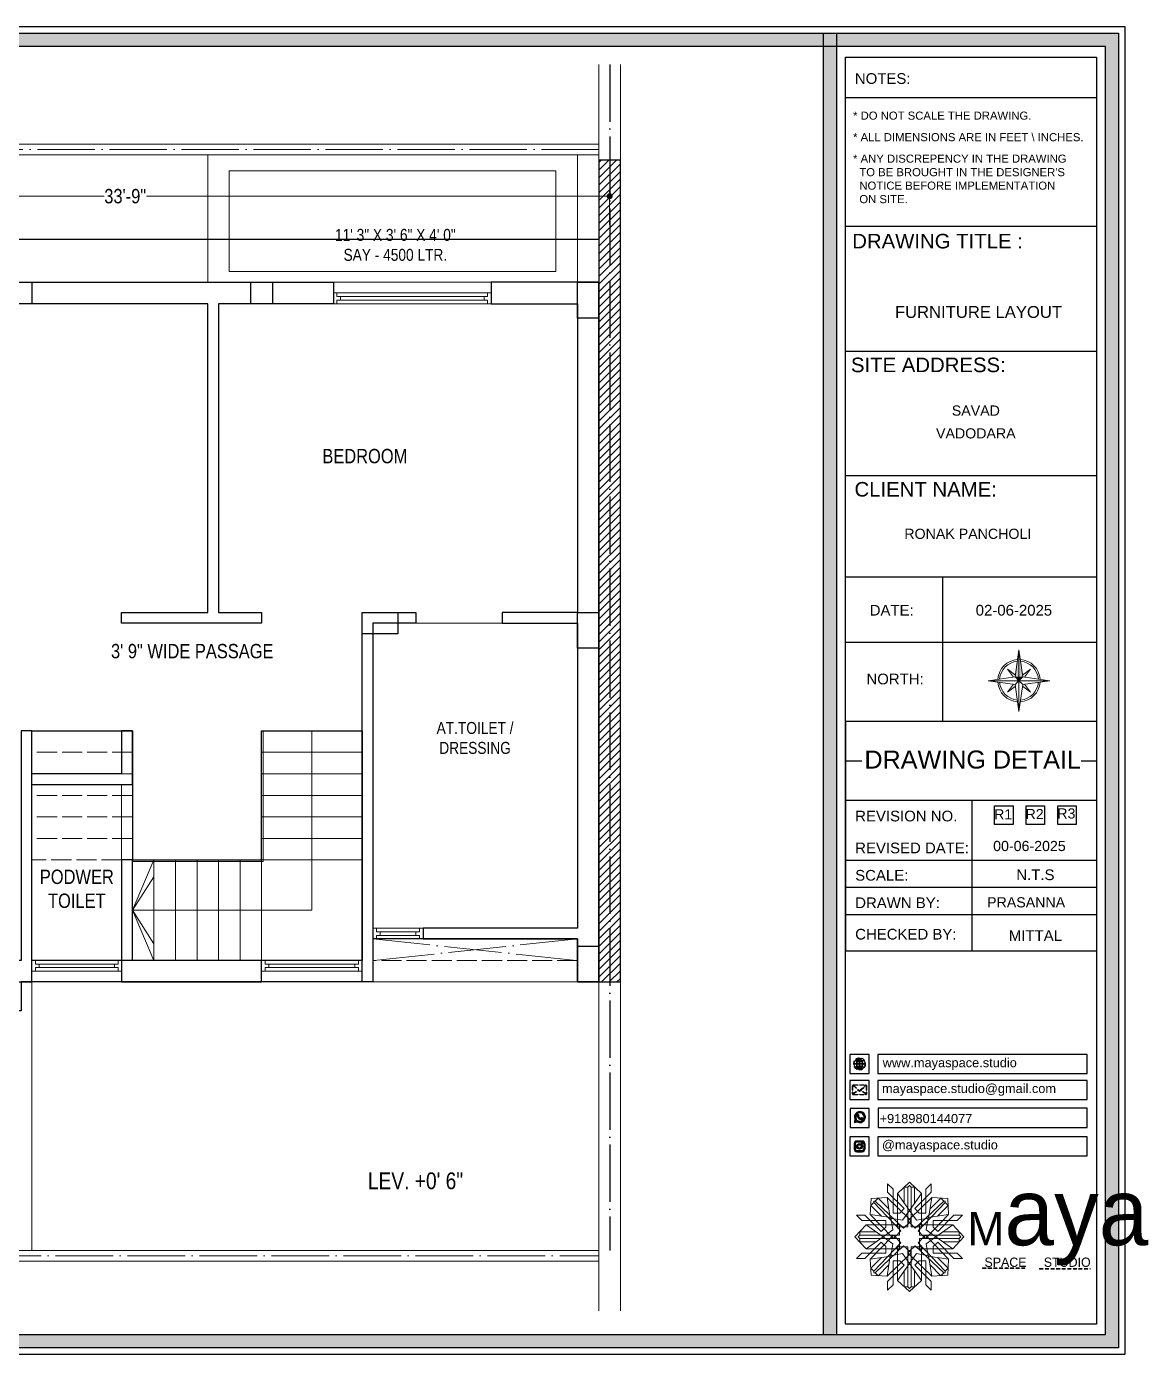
# Model space of a CAD drawing. Header units: millimetres. Extents: x 56222 to 152663, y -171621 to -121287.
# Drawn here: x 152194 to 152663, y -170544 to -169989 of the extents above; entities that cross this region are included whole.
import ezdxf
from ezdxf.enums import TextEntityAlignment as Align

# ---------------------------------------------------------------- set-up
doc = ezdxf.new("R2010")
doc.units = ezdxf.units.MM
doc.header["$MEASUREMENT"] = 0
doc.header["$PDMODE"] = 35
for name, pattern in [('ACAD_ISO02W100', [15, 12, -3]), ('ACAD_ISO04W100', [30, 24, -3, 0, -3]), ('DASHEDX2', [1.5, 1, -0.5])]:
    doc.linetypes.add(name, pattern=pattern)
doc.layers.get('Defpoints').update_dxf_attribs({"color": 220})
for name, color, linetype, lineweight in [('CENTERLINE ( COLUMN ) ~ DIM', 7, 'Continuous', 9), ('COLUMN', 1, 'Continuous', 30), ('Dimension', 10, 'DASHEDX2', 20), ('FIRST FLOOR', 7, 'Continuous', 9), ('GROUND FLOOR', 7, 'Continuous', 9), ('GROUND FLOOR  ( HATCH )', 251, 'Continuous', 9), ('GROUND FLOOR  ( PLINE )', 251, 'Continuous', 30), ('GROUND FLOOR ( DW_RAIL )', 7, 'Continuous', 9), ('GROUND FLOOR ( STAIR )', 251, 'Continuous', 9), ('NAME PLATE', 7, 'Continuous', 25), ('title block', 7, 'Continuous', 9), ('X_PLOT', 1, 'Continuous', 9)]:
    doc.layers.add(name, color=color, linetype=linetype, lineweight=lineweight)
doc.layers.add('GROUND FLOOR  ( Text )', color=251, linetype='Continuous')
doc.layers.add('XX~SLAB ( PLINE )', color=251, linetype='Continuous', plot=False)
doc.styles.add('Arial', font='arial.ttf')
doc.styles.add('Cn BT~6', font='swissc.ttf', dxfattribs={"height": 6})
doc.styles.add("Cn_BT_0'-0", font='swissc.ttf')
doc.styles.get("Standard").update_dxf_attribs({"font": 'arial.ttf', "height": 6})
doc.dimstyles.new('Cn BT~6', dxfattribs={"dimtxt": 0.18, "dimasz": 2.5, "dimexe": 2.5, "dimexo": 0, "dimgap": 0.09, "dimtad": 0, "dimdec": 3, "dimzin": 3, "dimdsep": 46, "dimlunit": 4, "dimtxsty": 'Cn BT~6', "dimblk": 'DOT', "dimcen": 0.09, "dimdle": 2, "dimclrd": 250, "dimclre": 250, "dimclrt": 5, "dimadec": 0, "dimazin": 0, "dimtfac": 0.75, "dimtdec": 3, "dimtofl": 0, "dimtmove": 0, "dimatfit": 3, "dimfxl": 1, "dimtolj": 1, "dimtzin": 0, "dimlwd": 15, "dimlwe": 15, "dimarcsym": 0})

# ---------------------------------------------------------------- blocks, each defined once
blk = doc.blocks.new('_Dot')
at = {"color": 0, "linetype": 'ByBlock', "lineweight": -2}
blk.add_line((-0.5, 0), (-1, 0), dxfattribs=at)
at = {"color": 0, "linetype": 'ByBlock', "const_width": 0.5}
blk.add_lwpolyline([(-0.25, 0, 1), (0.25, 0, 1)], format="xyb", close=True, dxfattribs=at)
blk = doc.blocks.new('*D158')
at = {"layer": 'CENTERLINE ( COLUMN ) ~ DIM', "color": 250, "lineweight": 15, "transparency": 16777216}
for p, q in [((152033.19, -170071.58), (152033.19, -170057.16)), ((152035.69, -170059.66), (152226.85, -170059.66)), ((152435.69, -170059.66), (152244.54, -170059.66)), ((152438.19, -170071.58), (152438.19, -170057.16))]:
    blk.add_line(p, q, dxfattribs=at)
at = {"layer": 'Defpoints', "color": 0, "transparency": 16777216}
for p in [(152438.19, -170059.66), (152033.19, -170071.58), (152438.19, -170071.58)]:
    blk.add_point(p, dxfattribs=at)
at = {"layer": 'CENTERLINE ( COLUMN ) ~ DIM', "color": 250, "lineweight": 15, "transparency": 16777216, "xscale": 2.5, "yscale": 2.5, "zscale": 2.5, "rotation": 180}
blk.add_blockref('_Dot', (152033.19, -170059.66), dxfattribs=at)
at = {"layer": 'CENTERLINE ( COLUMN ) ~ DIM', "color": 250, "lineweight": 15, "transparency": 16777216, "xscale": 2.5, "yscale": 2.5, "zscale": 2.5}
blk.add_blockref('_Dot', (152438.19, -170059.66), dxfattribs=at)
at = {"layer": 'CENTERLINE ( COLUMN ) ~ DIM', "color": 5, "transparency": 16777216, "insert": (152235.69, -170059.66), "char_height": 6, "attachment_point": 5, "style": 'Cn BT~6'}
blk.add_mtext('\\A1;33\'-9"', dxfattribs=at)
blk = doc.blocks.new('FSFSF')
at = {"color": 42, "lineweight": 5, "true_color": 0xe0ac11}
for p, q in [((28600.03, 143.51), (28600.03, 140.16)), ((28602.15, 141.41), (28600.03, 143.51)), ((28602.15, 141.41), (28602.15, 131.95)), ((28603.86, 139.69), (28608.58, 144.08)), ((28607.9, 142.22), (28606.58, 142.22)), ((28606.58, 142.22), (28606.58, 135.84)), ((28607.9, 142.22), (28608.58, 142.85)), ((28607.9, 142.22), (28607.9, 126.58)), ((28613.31, 139.69), (28608.58, 144.08)), ((28609.27, 142.22), (28608.59, 142.85)), ((28609.27, 142.22), (28609.27, 126.58)), ((28609.27, 142.22), (28610.59, 142.22)), ((28610.59, 142.22), (28610.59, 135.84)), ((28615.02, 141.41), (28617.14, 143.51)), ((28615.02, 141.41), (28615.02, 131.95)), ((28617.14, 143.51), (28617.14, 140.16)), ((28593.19, 131.45), (28593.54, 137.71)), ((28593.39, 135), (28594.56, 136.12)), ((28599.8, 138.06), (28593.54, 137.71)), ((28595.12, 136.69), (28594.53, 136.69)), ((28594.56, 136.12), (28594.56, 136.71)), ((28605.17, 124.98), (28594.56, 136.12)), ((28596.24, 137.86), (28595.12, 136.69)), ((28606.27, 126.08), (28595.12, 136.69)), ((28596.24, 137.86), (28600.47, 133.65)), ((28601.03, 130), (28599.8, 138.06)), ((28599.8, 138.05), (28608.58, 129.56)), ((28606.47, 133.76), (28600.03, 140.16)), ((28603.86, 126.58), (28603.86, 139.69)), ((28603.86, 139.69), (28608.58, 133.02)), ((28613.31, 139.69), (28608.59, 133.02)), ((28617.37, 138.05), (28608.59, 129.56)), ((28610.7, 133.76), (28617.14, 140.16)), ((28610.9, 126.08), (28622.05, 136.69)), ((28612.02, 124.98), (28622.62, 136.12)), ((28613.31, 126.58), (28613.31, 139.69)), ((28616.14, 130), (28617.37, 138.06)), ((28620.93, 137.86), (28616.7, 133.65)), ((28617.37, 138.06), (28623.63, 137.71)), ((28620.93, 137.86), (28622.05, 136.69)), ((28622.05, 136.69), (28622.64, 136.69)), ((28622.62, 136.12), (28622.62, 136.71)), ((28623.8, 135), (28622.62, 136.12)), ((28624, 131.45), (28623.65, 137.71)), ((28587.73, 131.22), (28591.08, 131.22)), ((28589.84, 129.1), (28587.73, 131.22)), ((28597.49, 124.78), (28591.08, 131.22)), ((28593.19, 131.45), (28601.69, 122.67)), ((28601.25, 130.22), (28593.19, 131.45)), ((28593.39, 135), (28597.6, 130.78)), ((28604.75, 131.95), (28602.15, 131.95)), ((28606.47, 133.76), (28604.75, 131.95)), ((28605.86, 129.18), (28608.58, 133.02)), ((28611.31, 129.18), (28608.59, 133.02)), ((28610.7, 133.76), (28612.42, 131.95)), ((28612.42, 131.95), (28615.02, 131.95)), ((28623.99, 131.45), (28615.5, 122.67)), ((28615.94, 130.22), (28624, 131.45)), ((28623.8, 135), (28619.59, 130.78)), ((28619.7, 124.78), (28626.1, 131.22)), ((28629.45, 131.22), (28626.1, 131.22)), ((28627.34, 129.1), (28629.45, 131.22)), ((28591.56, 127.39), (28587.17, 122.66)), ((28589.84, 129.1), (28599.29, 129.1)), ((28604.66, 127.39), (28591.56, 127.39)), ((28591.56, 127.39), (28598.23, 122.67)), ((28597.49, 124.78), (28599.29, 126.5)), ((28602.07, 125.39), (28598.23, 122.67)), ((28599.29, 126.5), (28599.29, 129.1)), ((28605.86, 129.18), (28601.03, 130)), ((28602.07, 125.39), (28601.25, 130.22)), ((28603.68, 126.54), (28603.68, 127.39)), ((28604.66, 126.54), (28603.68, 126.54)), ((28604.71, 127.57), (28603.86, 127.57)), ((28607.9, 126.58), (28603.86, 126.58)), ((28604.66, 123.35), (28604.66, 127.39)), ((28604.7, 126.58), (28604.71, 127.57)), ((28606.27, 126.08), (28608.58, 128.27)), ((28607.9, 128.92), (28608.58, 129.56)), ((28607.9, 128.92), (28608.58, 128.27)), ((28609.27, 128.92), (28608.59, 129.56)), ((28609.27, 128.92), (28608.59, 128.27)), ((28610.9, 126.08), (28608.59, 128.27)), ((28609.27, 126.58), (28613.31, 126.58)), ((28611.31, 129.18), (28616.14, 130)), ((28612.46, 126.58), (28612.46, 127.57)), ((28612.46, 127.57), (28613.31, 127.57)), ((28612.52, 123.35), (28612.52, 127.39)), ((28612.52, 127.39), (28625.63, 127.39)), ((28612.52, 126.54), (28613.51, 126.54)), ((28613.51, 126.54), (28613.51, 127.39)), ((28615.12, 125.39), (28615.94, 130.22)), ((28615.12, 125.39), (28618.96, 122.67)), ((28627.34, 129.1), (28617.89, 129.1)), ((28617.89, 126.5), (28617.89, 129.1)), ((28619.7, 124.78), (28617.89, 126.5)), ((28625.63, 127.39), (28618.96, 122.67)), ((28625.63, 127.39), (28630.02, 122.66)), ((28591.56, 117.94), (28587.17, 122.66)), ((28589.03, 123.35), (28588.4, 122.67)), ((28589.03, 121.98), (28588.4, 122.65)), ((28589.03, 123.35), (28589.03, 124.67)), ((28589.03, 124.67), (28595.4, 124.67)), ((28589.03, 123.35), (28604.66, 123.35)), ((28589.03, 121.98), (28604.66, 121.98)), ((28589.03, 121.98), (28589.03, 120.66)), ((28589.03, 120.66), (28595.4, 120.66)), ((28597.49, 120.54), (28591.08, 114.11)), ((28591.56, 117.94), (28598.23, 122.65)), ((28593.19, 113.88), (28601.69, 122.65)), ((28605.17, 120.35), (28594.56, 109.2)), ((28597.49, 120.54), (28599.29, 118.83)), ((28602.07, 119.94), (28598.23, 122.65)), ((28602.33, 123.35), (28601.69, 122.67)), ((28602.33, 121.98), (28601.69, 122.65)), ((28602.33, 123.35), (28602.97, 122.67)), ((28602.33, 121.98), (28602.97, 122.65)), ((28605.17, 124.98), (28602.97, 122.67)), ((28605.17, 120.35), (28602.97, 122.65)), ((28604.66, 121.98), (28604.66, 117.94)), ((28612.02, 124.98), (28614.21, 122.67)), ((28612.02, 120.35), (28614.21, 122.65)), ((28612.02, 120.35), (28622.62, 109.2)), ((28628.16, 123.35), (28612.52, 123.35)), ((28612.52, 121.98), (28612.52, 117.94)), ((28628.16, 121.98), (28612.52, 121.98)), ((28614.85, 123.35), (28614.21, 122.67)), ((28614.85, 121.98), (28614.21, 122.65)), ((28614.85, 123.35), (28615.5, 122.67)), ((28614.85, 121.98), (28615.5, 122.65)), ((28615.12, 119.94), (28618.96, 122.65)), ((28623.99, 113.88), (28615.5, 122.65)), ((28619.7, 120.54), (28617.89, 118.83)), ((28625.63, 117.94), (28618.96, 122.65)), ((28619.7, 120.54), (28626.1, 114.11)), ((28628.16, 124.67), (28621.78, 124.67)), ((28628.16, 120.66), (28621.78, 120.66)), ((28625.63, 117.94), (28630.02, 122.66)), ((28628.16, 123.35), (28628.16, 124.67)), ((28628.16, 123.35), (28628.78, 122.67)), ((28628.16, 121.98), (28628.78, 122.65)), ((28628.16, 121.98), (28628.16, 120.66)), ((28589.84, 116.23), (28587.73, 114.11)), ((28589.84, 116.23), (28599.29, 116.23)), ((28604.66, 117.94), (28591.56, 117.94)), ((28601.25, 115.1), (28593.19, 113.87)), ((28606.27, 119.15), (28595.12, 108.54)), ((28599.29, 118.83), (28599.29, 116.23)), ((28599.8, 107.17), (28608.58, 115.67)), ((28601.03, 115.23), (28599.8, 107.17)), ((28605.86, 116.05), (28601.03, 115.23)), ((28602.07, 119.94), (28601.25, 115.1)), ((28604.66, 118.78), (28603.68, 118.78)), ((28603.68, 118.78), (28603.68, 117.94)), ((28607.9, 118.65), (28603.86, 118.65)), ((28603.86, 118.65), (28603.86, 105.54)), ((28604.71, 117.66), (28603.86, 117.66)), ((28604.7, 118.65), (28604.71, 117.66)), ((28605.86, 116.05), (28608.58, 112.21)), ((28606.27, 119.15), (28608.58, 116.96)), ((28607.9, 103.01), (28607.9, 118.65)), ((28607.9, 116.31), (28608.58, 116.96)), ((28607.9, 116.31), (28608.58, 115.67)), ((28610.9, 119.15), (28608.59, 116.96)), ((28609.27, 116.31), (28608.59, 116.96)), ((28609.27, 116.31), (28608.59, 115.67)), ((28611.31, 116.05), (28608.59, 112.21)), ((28617.37, 107.17), (28608.59, 115.67)), ((28609.27, 118.65), (28613.31, 118.65)), ((28609.27, 103.01), (28609.27, 118.65)), ((28610.9, 119.15), (28622.05, 108.54)), ((28611.31, 116.05), (28616.14, 115.23)), ((28612.46, 118.65), (28612.46, 117.66)), ((28612.46, 117.66), (28613.31, 117.66)), ((28612.52, 118.78), (28613.51, 118.78)), ((28612.52, 117.94), (28625.63, 117.94)), ((28613.31, 118.65), (28613.31, 105.54)), ((28613.51, 118.78), (28613.51, 117.94)), ((28615.12, 119.94), (28615.94, 115.1)), ((28615.94, 115.1), (28624, 113.87)), ((28616.14, 115.23), (28617.37, 107.17)), ((28617.89, 118.83), (28617.89, 116.23)), ((28627.34, 116.23), (28617.89, 116.23)), ((28627.34, 116.23), (28629.45, 114.11)), ((28587.73, 114.11), (28591.08, 114.11)), ((28593.19, 113.87), (28593.54, 107.62)), ((28593.39, 110.32), (28597.6, 114.55)), ((28593.39, 110.32), (28594.56, 109.2)), ((28596.24, 107.37), (28600.47, 111.58)), ((28606.47, 111.47), (28600.03, 105.07)), ((28602.15, 103.82), (28602.15, 113.27)), ((28604.75, 113.27), (28602.15, 113.27)), ((28603.86, 105.54), (28608.58, 112.21)), ((28606.47, 111.47), (28604.75, 113.27)), ((28613.31, 105.54), (28608.59, 112.21)), ((28610.7, 111.47), (28612.42, 113.27)), ((28610.7, 111.47), (28617.14, 105.07)), ((28612.42, 113.27), (28615.02, 113.27)), ((28615.02, 103.82), (28615.02, 113.27)), ((28620.93, 107.37), (28616.7, 111.58)), ((28623.8, 110.32), (28619.59, 114.55)), ((28623.8, 110.32), (28622.62, 109.2)), ((28624, 113.87), (28623.65, 107.62)), ((28629.45, 114.11), (28626.1, 114.11)), ((28599.8, 107.17), (28593.54, 107.52)), ((28595.12, 108.54), (28594.53, 108.54)), ((28594.56, 109.2), (28594.56, 108.61)), ((28596.24, 107.37), (28595.12, 108.54)), ((28600.03, 101.71), (28600.03, 105.07)), ((28603.86, 105.54), (28608.58, 101.15)), ((28606.58, 103.01), (28606.58, 109.38)), ((28613.31, 105.54), (28608.58, 101.15)), ((28610.59, 103.01), (28610.59, 109.38)), ((28617.14, 101.71), (28617.14, 105.07)), ((28617.37, 107.17), (28623.63, 107.52)), ((28620.93, 107.37), (28622.05, 108.54)), ((28622.05, 108.54), (28622.64, 108.54)), ((28622.62, 109.2), (28622.62, 108.61)), ((28602.15, 103.82), (28600.03, 101.71)), ((28607.9, 103.01), (28606.58, 103.01)), ((28607.9, 103.01), (28608.58, 102.38)), ((28609.27, 103.01), (28608.59, 102.38)), ((28609.27, 103.01), (28610.59, 103.01)), ((28615.02, 103.82), (28617.14, 101.71))]:
    blk.add_line(p, q, dxfattribs=at)
blk = doc.blocks.new('hgwg')
at = {"layer": 'Dimension', "true_color": 0xd39e00}
h = blk.add_hatch(color=42, dxfattribs=at)
h.dxf.hatch_style = 1
h.paths.add_polyline_path([(27505.71, 45.05), (27494.27, 45.05), (27494.27, 44.9), (27505.71, 44.9)])
h = blk.add_hatch(color=42, dxfattribs=at)
h.dxf.hatch_style = 1
h.paths.add_polyline_path([(27523.3, 44.9), (27509.68, 44.9), (27509.68, 44.75), (27523.3, 44.75)])
at = {"layer": 'Dimension', "color": 42, "true_color": 0xd39e00}
for p, q in [((27494.27, 45.05), (27505.71, 45.05)), ((27494.27, 44.9), (27494.27, 45.05)), ((27494.27, 44.9), (27505.71, 44.9)), ((27505.71, 45.05), (27505.71, 44.9)), ((27509.68, 44.9), (27523.3, 44.9)), ((27509.68, 44.9), (27509.68, 44.75)), ((27509.68, 44.75), (27523.3, 44.75)), ((27523.3, 44.75), (27523.3, 44.9))]:
    blk.add_line(p, q, dxfattribs=at)
at = {"layer": 'Dimension', "color": 42, "true_color": 0xd39e00, "attachment_point": 1}
for s, width, insert, char_height in [('{\\fCinzel|b0|i0|c0|p2;\\H1.5x;M\\fAmsterdam One|b0|i0|c0|p2;\\H2x;aya}', 85.3277, (27490.17, 69.17), 6), ('{\\fCinzel|b0|i0|c0|p0;SPACE     STUDIO}', 66.129, (27494.83, 47.86), 2.5)]:
    blk.add_mtext_dynamic_manual_height_columns(s, width=width, gutter_width=30, heights=[0], dxfattribs=dict(at, insert=insert, char_height=char_height))
blk = doc.blocks.new('QEGW4TG')
at = {"layer": 'Dimension', "true_color": 0x000000}
h = blk.add_hatch(color=18, dxfattribs=at)
h.dxf.hatch_style = 1
h.paths.add_polyline_path([(2.69, 1.93, 0.170513), (2.95, 1.97, 0.190337), (3.11, 2.18, 0.316231), (3.07, 2.28), (2.79, 2.37, 0.273721), (2.69, 2.34, 0.040749), (2.63, 2.27, -0.441282), (2.53, 2.25, -0.11828), (2.06, 2.64, -0.441282), (2.07, 2.74, 0.040749), (2.13, 2.81, 0.290083), (2.14, 2.92), (2.01, 3.18, 0.316231), (1.91, 3.2, 0.190337), (1.73, 3, 0.170513), (1.72, 2.74, 0.252784)], flags=0)
h.paths.add_polyline_path([(1.19, 1.98), (1.03, 1.3, 0.550912), (1.11, 1.23), (1.75, 1.39, 6.344125)])
h.paths.add_polyline_path([(1.81, 1.7), (1.4, 1.6), (1.5, 2.03, -9.071339)], flags=16)
h.paths.add_polyline_path([(3.11, 2.16, -0.17811), (2.95, 1.97, -0.170513), (2.69, 1.93, -0.252784), (1.72, 2.74, -0.170513), (1.73, 3, -0.17811), (1.89, 3.19, -0.370089), (2.01, 3.18), (2.14, 2.92, -0.307185), (2.13, 2.8, -0.041087), (2.06, 2.73, 0.321676), (2.05, 2.65, 0.126524), (2.55, 2.24, 0.312216), (2.62, 2.26, -0.041087), (2.68, 2.34, -0.290673), (2.79, 2.37), (3.07, 2.28, -0.370089)], flags=0)
h = blk.add_hatch(color=18, dxfattribs=at)
h.dxf.hatch_style = 1
h.paths.add_polyline_path([(2.79, 2.37, 0.273721), (2.69, 2.34, 0.040749), (2.63, 2.27, -0.441282), (2.53, 2.25, -0.11828), (2.06, 2.64, -0.441282), (2.07, 2.74, 0.040749), (2.13, 2.81, 0.290083), (2.14, 2.92), (2.01, 3.18, 0.316231), (1.91, 3.2, 0.190337), (1.73, 3, 0.170513), (1.72, 2.74, 0.252784), (2.69, 1.93, 0.170513), (2.95, 1.97, 0.190337), (3.11, 2.18, 0.316231), (3.07, 2.28)])
for p, q in [((1.19, 1.98), (1.03, 1.3)), ((1.1, 1.23), (1.75, 1.39)), ((1.5, 2.03), (1.4, 1.6)), ((1.4, 1.6), (1.81, 1.7)), ((2.01, 3.18), (2.14, 2.92)), ((3.07, 2.28), (2.8, 2.36))]:
    blk.add_line(p, q)
blk.add_lwpolyline([(0, 0), (4.68, 0), (4.68, 4.68), (0, 4.68)], close=True)
for centre, radius, start, end in [((2.39, 2.56), 1.34, 241.4727, 205.6422), ((2.39, 2.56), 1.04, 235.9962, 210.8333), ((1.09, 1.29), 0.0598, 164.8483, 282.1458), ((2.09, 2.87), 0.39, 159.7007, 198.4072), ((2.96, 3.23), 1.33, 201.4218, 258.1669), ((2.07, 2.87), 0.364, 118.9685, 159.3648), ((1.94, 3.12), 0.0896, 41.8985, 123.1344), ((2.11, 2.68), 0.066, 135.9932, 224.8892), ((1.67, 3.16), 0.586, 312.4617, 321.8728), ((3.12, 3.42), 1.31, 216.5455, 243.5279), ((2.05, 2.87), 0.104, 320.3924, 28.6971), ((2.57, 2.3), 0.066, 234.2482, 323.1441), ((3.11, 1.94), 0.586, 137.2645, 146.6756), ((2.76, 2.27), 0.104, 70.4402, 138.745), ((2.75, 2.31), 0.39, 260.7301, 299.4366), ((2.76, 2.29), 0.364, 299.7725, 340.1688), ((3.03, 2.2), 0.0896, 336.0029, 57.2388)]:
    blk.add_arc(centre, radius, start, end)
blk = doc.blocks.new('ASGERG')
at = {"layer": 'Dimension', "true_color": 0x000000}
h = blk.add_hatch(color=18, dxfattribs=at)
h.dxf.hatch_style = 1
h.paths.add_polyline_path([(0.99, 1.7, 0.353872), (1.69, 1.03), (2.96, 1.03, 0.353872), (3.66, 1.7), (3.66, 2.99, 0.353872), (2.96, 3.67), (1.69, 3.67, 0.353872), (0.99, 2.99)])
h.paths.add_polyline_path([(1.27, 2.97, -0.353872), (1.72, 3.4), (2.94, 3.4, -0.353872), (3.38, 2.97), (3.38, 1.72, -0.353872), (2.94, 1.3), (1.72, 1.3, -0.353872), (1.27, 1.72)], flags=16)
h.paths.add_polyline_path([(3.02, 2.35, -1), (1.64, 2.35, -1)], flags=0)
h.paths.add_polyline_path([(2.74, 2.35, -1), (1.92, 2.35, -1)], flags=0)
h.paths.add_polyline_path([(2.86, 3.02, -1), (3.19, 3.02, -1)], flags=0)
h.paths.add_polyline_path([(1.64, 2.35, 1), (3.02, 2.35, 1)], flags=0)
h = blk.add_hatch(color=18, dxfattribs=at)
h.dxf.hatch_style = 1
h.paths.add_polyline_path([(1.64, 2.35, 1), (3.02, 2.35, 1)])
h.paths.add_polyline_path([(2.74, 2.35, -1), (1.92, 2.35, -1)], flags=16)
h = blk.add_hatch(color=18, dxfattribs=at)
h.dxf.hatch_style = 1
h.paths.add_polyline_path([(3.19, 3.02, 1), (2.86, 3.02, 1)])
for p, q in [((1.69, 3.67), (2.96, 3.67)), ((2.94, 3.4), (1.72, 3.4)), ((0.99, 2.99), (0.99, 1.7)), ((1.27, 2.97), (1.27, 1.72)), ((1.69, 1.03), (2.96, 1.03)), ((2.94, 1.3), (1.72, 1.3)), ((3.38, 2.97), (3.38, 1.72)), ((3.66, 2.99), (3.66, 1.7))]:
    blk.add_line(p, q)
blk.add_lwpolyline([(0, 0), (4.68, 0), (4.68, 4.68), (0, 4.68)], close=True)
for centre, radius in [((2.33, 2.35), 0.694), ((2.33, 2.35), 0.414), ((3.02, 3.02), 0.168)]:
    blk.add_circle(centre, radius)
for centre, radius, start, end in [((1.76, 2.89), 0.778, 94.8631, 172.8127), ((1.76, 2.91), 0.491, 94.8631, 172.8127), ((2.9, 2.91), 0.491, 7.1873, 85.1369), ((2.89, 2.89), 0.778, 7.1873, 85.1369), ((1.76, 1.8), 0.778, 187.1873, 265.1369), ((1.76, 1.78), 0.491, 187.1873, 265.1369), ((2.9, 1.78), 0.491, 274.8631, 352.8127), ((2.89, 1.8), 0.778, 274.8631, 352.8127)]:
    blk.add_arc(centre, radius, start, end)
blk = doc.blocks.new('ETYETE')
at = {"layer": 'Dimension', "true_color": 0x000000}
h = blk.add_hatch(color=18, dxfattribs=at)
h.dxf.hatch_style = 1
h.paths.add_polyline_path([(3.76, 1.14, 0.414214), (4.12, 1.5), (4.12, 3.29, 0.414214), (3.76, 3.65), (0.92, 3.65, 0.414214), (0.56, 3.29), (0.56, 1.5, 0.414214), (0.92, 1.14)])
h.paths.add_polyline_path([(2.61, 2.22), (3.92, 1.34, -0.198912), (3.76, 1.28), (0.92, 1.28, -0.198912), (0.76, 1.34), (2.08, 2.22), (2.34, 1.98)], flags=16)
h.paths.add_polyline_path([(2.34, 2.16), (0.89, 3.51, -0.028783), (0.92, 3.52), (3.76, 3.52, -0.028783), (3.79, 3.51)], flags=16)
h.paths.add_polyline_path([(2.71, 2.32), (3.92, 3.45, -0.202482), (3.99, 3.29), (3.99, 1.5, -0.043076), (3.98, 1.46)], flags=16)
h.paths.add_polyline_path([(1.98, 2.32), (0.7, 1.46, -0.043076), (0.7, 1.5), (0.7, 3.29, -0.202482), (0.76, 3.45)], flags=16)
blk.add_lwpolyline([(0, 0), (4.68, 0), (4.68, 4.68), (0, 4.68)], close=True)
at = {"layer": 'Dimension', "color": 18, "true_color": 0x000000}
for p, q in [((0.56, 3.29), (0.56, 1.5)), ((0.7, 3.29), (0.7, 1.5)), ((0.76, 3.45), (1.98, 2.32)), ((0.89, 3.51), (2.34, 2.16)), ((0.92, 3.65), (3.76, 3.65)), ((0.92, 3.52), (3.76, 3.52)), ((2.34, 2.16), (3.79, 3.51)), ((2.71, 2.32), (3.92, 3.45)), ((3.99, 3.29), (3.99, 1.5)), ((4.12, 3.29), (4.12, 1.5)), ((0.7, 1.46), (1.98, 2.32)), ((0.76, 1.34), (2.08, 2.22)), ((0.92, 1.28), (3.76, 1.28)), ((0.92, 1.14), (3.76, 1.14)), ((2.08, 2.22), (2.34, 1.98)), ((2.34, 1.98), (2.61, 2.22)), ((3.92, 1.34), (2.61, 2.22)), ((3.98, 1.46), (2.71, 2.32))]:
    blk.add_line(p, q, dxfattribs=at)
for centre, radius, start, end in [((0.92, 3.29), 0.358, 90, 180), ((0.92, 3.29), 0.224, 134.2136, 180), ((0.92, 3.29), 0.224, 90, 96.5948), ((3.76, 3.29), 0.358, 0, 90), ((3.76, 3.29), 0.224, 83.4052, 90), ((3.76, 3.29), 0.224, 0, 45.7864), ((0.92, 1.5), 0.358, 180, 270), ((0.92, 1.5), 0.224, 180, 189.8662), ((0.92, 1.5), 0.224, 225, 270), ((3.76, 1.5), 0.358, 270, 0), ((3.76, 1.5), 0.224, 270, 315), ((3.76, 1.5), 0.224, 350.1338, 0)]:
    blk.add_arc(centre, radius, start, end, dxfattribs=at)
blk = doc.blocks.new('DTGWEGEARG')
at = {"layer": 'Dimension', "true_color": 0x000000}
h = blk.add_hatch(color=18, dxfattribs=at)
h.dxf.hatch_style = 1
h.paths.add_polyline_path([(3.83, 2.34, 1), (0.85, 2.34, 1)])
h.paths.add_polyline_path([(2.51, 1.01, 0.105795), (2.96, 1.58, -0.055205), (3.3, 1.41, -0.169822)], flags=16)
h.paths.add_polyline_path([(2.41, 1.12), (2.41, 1.69, -0.058279), (2.81, 1.63, -0.103353)], flags=16)
h.paths.add_polyline_path([(2.26, 1.13, -0.101741), (1.87, 1.63, -0.057171), (2.26, 1.69)], flags=16)
h.paths.add_polyline_path([(2.17, 1.01, -0.169822), (1.38, 1.41, -0.055205), (1.72, 1.58, 0.105795)], flags=16)
h.paths.add_polyline_path([(3.02, 1.72, 0.081336), (3.13, 2.27), (3.68, 2.27, -0.152069), (3.4, 1.52, 0.05687)], flags=16)
h.paths.add_polyline_path([(2.87, 1.77, 0.061945), (2.41, 1.84), (2.41, 2.27), (2.98, 2.27, -0.081344)], flags=16)
h.paths.add_polyline_path([(2.26, 1.84, 0.060923), (1.8, 1.77, -0.081344), (1.7, 2.27), (2.26, 2.27)], flags=16)
h.paths.add_polyline_path([(1.66, 1.72, 0.05687), (1.28, 1.52, -0.152069), (1, 2.27), (1.55, 2.27, 0.081336)], flags=16)
h.paths.add_polyline_path([(2.41, 2.42), (2.41, 2.83, 0.061945), (2.87, 2.91, -0.080009), (2.98, 2.42)], flags=16)
h.paths.add_polyline_path([(3.13, 2.42, 0.080116), (3.02, 2.96, 0.05687), (3.4, 3.16, 0.028258), (3.3, 3.27, -0.055205), (2.96, 3.1, 0.105795), (2.51, 3.67, -0.36029), (3.68, 2.42)], flags=16)
h.paths.add_polyline_path([(2.26, 2.42), (1.7, 2.42, -0.080009), (1.8, 2.91, 0.060923), (2.26, 2.84)], flags=16)
h.paths.add_polyline_path([(1.55, 2.42), (1, 2.42, -0.150466), (1.28, 3.16, 0.05687), (1.66, 2.96, 0.080116)], flags=16)
h.paths.add_polyline_path([(2.41, 2.98), (2.41, 3.56, -0.103353), (2.81, 3.05, -0.058279)], flags=16)
h.paths.add_polyline_path([(2.26, 2.99, -0.057171), (1.87, 3.05, -0.101741), (2.26, 3.55)], flags=16)
h.paths.add_polyline_path([(1.72, 3.1, -0.055205), (1.38, 3.27, -0.169822), (2.17, 3.67, 0.105795)], flags=16)
blk.add_lwpolyline([(0, 0), (4.68, 0), (4.68, 4.68), (0, 4.68)], close=True)
at = {"layer": 'Dimension', "color": 18, "true_color": 0x000000}
for p, q in [((2.26, 3.55), (2.26, 2.99)), ((2.41, 3.56), (2.41, 2.98)), ((1, 2.42), (1.55, 2.42)), ((1, 2.27), (1.55, 2.27)), ((1.7, 2.42), (2.26, 2.42)), ((1.7, 2.27), (2.26, 2.27)), ((2.26, 2.84), (2.26, 2.42)), ((2.26, 2.27), (2.26, 1.84)), ((2.26, 1.69), (2.26, 1.13)), ((2.41, 2.83), (2.41, 2.42)), ((2.41, 2.42), (2.98, 2.42)), ((2.41, 2.27), (2.98, 2.27)), ((2.41, 2.27), (2.41, 1.84)), ((2.41, 1.69), (2.41, 1.12)), ((3.13, 2.42), (3.68, 2.42)), ((3.13, 2.27), (3.68, 2.27))]:
    blk.add_line(p, q, dxfattribs=at)
blk.add_circle((2.34, 2.34), 1.49, dxfattribs=at)
for centre, radius, start, end in [((2.34, 2.34), 1.34, 97.3549, 135.9073), ((2.34, 4.74), 1.75, 236.7417, 249.3811), ((3.28, 2.34), 1.73, 129.9301, 154.0867), ((3.28, 2.34), 1.58, 130.1073, 153.3446), ((1.4, 2.34), 1.58, 26.6554, 50.2584), ((2.34, 2.34), 1.34, 3.3907, 82.6451), ((1.4, 2.34), 1.73, 25.9133, 50.0699), ((2.34, 4.74), 1.75, 290.6189, 303.2583), ((2.34, 2.34), 1.34, 142.3819, 176.6093), ((2.34, 2.34), 1.34, 183.0315, 217.6181), ((2.34, 4.74), 1.9, 236.1399, 249.1595), ((2.34, -0.06), 1.9, 110.8405, 123.8601), ((2.34, -0.06), 1.75, 110.6189, 123.2583), ((2.34, 2.34), 1.34, 224.0927, 262.6451), ((3.28, 2.34), 1.73, 159.0567, 177.3789), ((3.28, 2.34), 1.73, 182.3435, 200.9433), ((3.28, 2.34), 1.58, 158.8325, 177.1302), ((3.28, 2.34), 1.58, 182.5658, 201.1675), ((3.28, 2.34), 1.73, 205.9133, 230.0699), ((2.34, 4.74), 1.9, 253.6799, 267.6253), ((2.34, -0.06), 1.9, 92.3747, 106.3201), ((2.34, 4.74), 1.75, 254.3336, 267.422), ((2.34, -0.06), 1.75, 92.578, 105.6664), ((3.28, 2.34), 1.58, 206.6554, 229.8927), ((2.34, 4.74), 1.75, 272.3248, 285.6664), ((2.34, 4.74), 1.9, 272.1415, 286.3201), ((2.34, -0.06), 1.9, 73.6799, 87.8585), ((2.34, -0.06), 1.75, 74.3336, 87.6752), ((1.4, 2.34), 1.58, 309.7416, 333.3446), ((1.4, 2.34), 1.73, 309.9301, 334.0867), ((2.34, 2.34), 1.34, 277.3549, 315.9073), ((1.4, 2.34), 1.58, 2.8698, 21.1675), ((1.4, 2.34), 1.58, 338.8325, 357.4342), ((2.34, -0.06), 1.75, 56.7417, 69.3811), ((2.34, 4.74), 1.9, 290.8405, 303.8601), ((1.4, 2.34), 1.73, 2.6211, 20.9433), ((1.4, 2.34), 1.73, 339.0567, 357.6565), ((2.34, -0.06), 1.9, 56.1399, 69.1595), ((2.34, 2.34), 1.34, 322.3819, 356.9685)]:
    blk.add_arc(centre, radius, start, end, dxfattribs=at)
blk = doc.blocks.new('4t')
at = {"transparency": 33554607}
h = blk.add_hatch(color=1, dxfattribs=at)
h.dxf.hatch_style = 1
h.paths.add_polyline_path([(45531.33, -35822.29), (45529.23, -35821.83), (45528.09, -35837.01)])
h = blk.add_hatch(color=1, dxfattribs=at)
h.dxf.hatch_style = 1
h.paths.add_polyline_path([(45533.44, -35822.75), (45531.33, -35822.29), (45528.09, -35837.01)])
h = blk.add_hatch(color=1, dxfattribs=at)
h.dxf.hatch_style = 1
h.paths.add_polyline_path([(45531.8, -35820.19), (45529.23, -35821.83), (45531.33, -35822.29)])
h = blk.add_hatch(color=1, dxfattribs=at)
h.dxf.hatch_style = 1
h.paths.add_polyline_path([(45531.8, -35820.19), (45531.33, -35822.29), (45533.44, -35822.75)])
at = {"layer": 'title block', "color": 7, "lineweight": 9}
for p, q in [((45535.51, -35803.37), (45530.16, -35817.62)), ((45535.51, -35803.37), (45531.8, -35820.19)), ((45534.36, -35818.55), (45535.51, -35803.37)), ((45530.5, -35816.7), (45526.88, -35812.49)), ((45526.88, -35812.49), (45529.18, -35817.55)), ((45539.5, -35815.27), (45534.44, -35817.57)), ((45535.28, -35818.89), (45539.5, -35815.27)), ((45530.16, -35817.62), (45514.98, -35816.48)), ((45514.98, -35816.48), (45529.23, -35821.83)), ((45514.98, -35816.48), (45531.8, -35820.19)), ((45528.31, -35821.48), (45524.1, -35825.11)), ((45524.1, -35825.11), (45529.16, -35822.81)), ((45531.8, -35820.19), (45528.09, -35837.01)), ((45529.23, -35821.83), (45528.09, -35837.01)), ((45528.09, -35837.01), (45533.44, -35822.75)), ((45531.8, -35820.19), (45529.23, -35821.83)), ((45531.8, -35820.19), (45530.16, -35817.62)), ((45534.36, -35818.55), (45531.8, -35820.19)), ((45533.44, -35822.75), (45531.8, -35820.19)), ((45531.8, -35820.19), (45548.62, -35823.9)), ((45533.44, -35822.75), (45548.62, -35823.9)), ((45548.62, -35823.9), (45534.36, -35818.55)), ((45536.71, -35827.89), (45534.42, -35822.83)), ((45533.09, -35823.67), (45536.71, -35827.89))]:
    blk.add_line(p, q, dxfattribs=at)
for radius, start, end in [(11.79, 81.35997, 163.76651), (10.83, 82.42855, 162.69793), (10.83, 352.42855, 72.69793), (11.79, 351.35997, 73.76651), (11.79, 171.35997, 253.76651), (10.83, 172.42855, 252.69793), (11.79, 261.35997, 343.76651), (10.83, 262.42855, 342.69793)]:
    blk.add_arc((45531.8, -35820.19), radius, start, end, dxfattribs=at)
blk = doc.blocks.new('LAYOUT FILE')
at = {"layer": 'NAME PLATE', "true_color": 0xd39e00}
h = blk.add_hatch(color=42, dxfattribs=at)
h.paths.add_polyline_path([(3346889.83, -513806.18), (3346889.83, -514260.7), (3347535.56, -514260.7), (3347535.56, -513806.18)])
h.paths.add_polyline_path([(3346894.36, -513810.71), (3347531.03, -513810.71), (3347531.03, -514256.17), (3346894.36, -514256.17)], flags=16)
blk.add_hatch(color=42, dxfattribs=at).paths.add_polyline_path([(3347433.6, -514256.17), (3347438.13, -514256.17), (3347438.13, -513806.18), (3347433.6, -513806.18)])
at = {"layer": 'NAME PLATE', "color": 42, "true_color": 0xd39e00}
for p, q in [((3347527.96, -513828.55), (3347441.2, -513828.55)), ((3347527.96, -513872.99), (3347441.2, -513872.99)), ((3347527.96, -513916.26), (3347441.2, -513916.26)), ((3347527.96, -513959.27), (3347441.2, -513959.27)), ((3347527.96, -513994.31), (3347441.2, -513994.31)), ((3347474.77, -513994.31), (3347474.77, -514044.12)), ((3347527.96, -514016.86), (3347441.2, -514016.86)), ((3347527.96, -514044.12), (3347441.2, -514044.12)), ((3347441.2, -514044.12), (3347441.2, -514123.43)), ((3347527.96, -514044.12), (3347527.96, -514123.43)), ((3347441.2, -514057.72), (3347446.81, -514057.72)), ((3347522.72, -514057.72), (3347527.96, -514057.72)), ((3347441.2, -514071.32), (3347527.96, -514071.32)), ((3347484.98, -514123.43), (3347484.98, -514071.32)), ((3347527.96, -514092.16), (3347441.2, -514092.16)), ((3347527.96, -514101.55), (3347441.2, -514101.55)), ((3347527.96, -514110.94), (3347441.2, -514110.94)), ((3347441.2, -514123.43), (3347527.96, -514123.43))]:
    blk.add_line(p, q, dxfattribs=at)
for points in [[(3346887.56, -513803.91), (3347537.83, -513803.91), (3347537.83, -514262.96), (3346887.56, -514262.96)], [(3346889.83, -513806.18), (3347535.56, -513806.18), (3347535.56, -514260.7), (3346889.83, -514260.7)], [(3347433.6, -514256.17), (3347433.6, -513806.18), (3347438.13, -513806.18), (3347438.13, -514256.17)], [(3346894.36, -513810.71), (3347531.03, -513810.71), (3347531.03, -514256.17), (3346894.36, -514256.17)], [(3347441.2, -514252.44), (3347441.2, -513814.44), (3347527.96, -513814.44), (3347527.96, -514252.44)], [(3347492.73, -514073.33), (3347499.12, -514073.33), (3347499.12, -514079.72), (3347492.73, -514079.72)], [(3347503.67, -514073.33), (3347510.06, -514073.33), (3347510.06, -514079.72), (3347503.67, -514079.72)], [(3347514.62, -514073.33), (3347521.01, -514073.33), (3347521.01, -514079.72), (3347514.62, -514079.72)]]:
    blk.add_lwpolyline(points, close=True, dxfattribs=at)
at = {"layer": 'NAME PLATE', "color": 18, "true_color": 0x000000}
for points in [[(3347452.43, -514165.84), (3347524.78, -514165.84), (3347524.78, -514159.23), (3347452.43, -514159.23)], [(3347452.43, -514174.87), (3347524.78, -514174.87), (3347524.78, -514168.26), (3347452.43, -514168.26)], [(3347452.46, -514184.5), (3347524.78, -514184.5), (3347524.78, -514177.88), (3347452.46, -514177.88)], [(3347452.43, -514194.36), (3347524.78, -514194.36), (3347524.78, -514187.74), (3347452.43, -514187.74)]]:
    blk.add_lwpolyline(points, close=True, dxfattribs=at)
at = {"layer": 'NAME PLATE', "xscale": 0.6215000753186287, "yscale": 0.6215000753186287, "zscale": 0.6215000753186287, "rotation": 192.4367586503128}
blk.add_blockref('4t', (3379929.61, -529675.58), dxfattribs=at)
at = {"layer": 'NAME PLATE', "color": 42, "true_color": 0xd39e00}
for name, p, xscale, yscale, zscale in [('DTGWEGEARG', (3347442.76, -514165.84), 1.413658832510879, 1.413658832510879, 1.413658832510879), ('ETYETE', (3347442.76, -514174.87), 1.413658832510879, 1.413658832510879, 1.413658832510879), ('QEGW4TG', (3347442.8, -514184.5), 1.413658832510879, 1.413658832510879, 1.413658832510879), ('ASGERG', (3347442.76, -514194.36), 1.413658832510879, 1.413658832510879, 1.413658832510879), ('FSFSF', (3322302.67, -514330.17), 0.8794785156214666, 0.8794785156214666, 0.8794785156214666), ('hgwg', (3312200.76, -514290.9), 1.283459272116341, 1.283459272116341, 1.283459272116341)]:
    blk.add_blockref(name, p, dxfattribs=dict(at, xscale=xscale, yscale=yscale, zscale=zscale))
at = {"layer": 'NAME PLATE', "style": 'Arial'}
for s, height, p in [('NOTES:', 3.699, (3347454.07, -513823.73)), ('DRAWING TITLE : ', 5.0338, (3347474.01, -513880.61)), ('SITE ADDRESS:', 5.0338, (3347469.85, -513923.39)), ('CLIENT NAME:', 5.0338, (3347468.93, -513966.4)), ('DATE:', 3.699, (3347457.17, -514007.54)), ('02-06-2025', 3.699, (3347499.44, -514007.54)), ('NORTH:', 3.699, (3347458.35, -514031.31)), ('DRAWING DETAIL', 6.2234, (3347485.18, -514060.42)), ('REVISION NO.', 3.6986, (3347462.21, -514078.69)), ('REVISED DATE: ', 3.6986, (3347464.94, -514089.72)), ('SCALE:', 3.699, (3347453.75, -514099.17)), ('DRAWN BY:', 3.699, (3347459.2, -514108.68)), ('CHECKED BY:', 3.6986, (3347462.07, -514119.53)), ('MITTAL', 3.699, (3347506.87, -514120.02))]:
    blk.add_text(s, height=height, dxfattribs=at).set_placement(p, align=Align.CENTER)
for s, insert, char_height, width, attachment_point in [('* DO NOT SCALE THE DRAWING.', (3347443.82, -513833.31, 0), 2.7974, 108.0765, 1), ('* ALL DIMENSIONS ARE IN FEET \\\\ INCHES.', (3347443.82, -513840.75, 0), 2.7974, 108.0765, 1), ("* ANY DISCREPENCY IN THE DRAWING \\P  TO BE BROUGHT IN THE DESIGNER'S\\P  NOTICE BEFORE IMPLEMENTATION \\P  ON SITE.", (3347443.82, -513848.18, 0), 2.7974, 108.0765, 1), ('N.T.S', (3347506.87, -514095.29, 0), 3.699, 7.2187, 2)]:
    blk.add_mtext(s, dxfattribs=dict(at, insert=insert, char_height=char_height, width=width, attachment_point=attachment_point))
at = {"layer": 'NAME PLATE', "color": 18, "true_color": 0x000000, "char_height": 3.1609, "attachment_point": 1}
for s, width, gutter_width, insert in [('www.mayaspace.studio', 49.6053, 41.49, (3347454.06, -514160.52, 0)), ('mayaspace.studio@gmail.com', 30.9472, 25.89, (3347453.81, -514169.44, 0)), ('+918980144077', 120.6798, 25.89, (3347452.99, -514179.84, 0)), ('@mayaspace.studio', 30.9472, 25.89, (3347453.81, -514188.92, 0))]:
    blk.add_mtext_dynamic_manual_height_columns(s, width=width, gutter_width=gutter_width, heights=[0], dxfattribs=dict(at, insert=insert))

msp = doc.modelspace()

# ---------------------------------------------------------------- hatches: boundary and pattern name
at = {"layer": 'GROUND FLOOR  ( HATCH )'}
h = msp.add_hatch(dxfattribs=at)
h.set_pattern_fill('ANSI31', color=6, scale=18, style=0)
h.set_pattern_definition([(45, (35902.0083, -7768.9088), (-1.590990258, 1.590990258), [])])
h.paths.add_polyline_path([(152442.6942, -170044.5832), (152433.6942, -170044.5832), (152433.6942, -170388.0832), (152442.6942, -170388.0832)])

# ---------------------------------------------------------------- linework, layer by layer
at = {"layer": 'COLUMN'}
for points in [[(152187.6942, -170095.5832), (152196.6942, -170095.5832), (152196.6942, -170104.5832), (152187.6942, -170104.5832)], [(152288.1942, -170095.5832), (152297.1942, -170095.5832), (152297.1942, -170104.5832), (152288.1942, -170104.5832)], [(152424.6942, -170095.5832), (152433.6942, -170095.5832), (152433.6942, -170110.5832), (152424.6942, -170110.5832)], [(152349.6942, -170233.5832), (152349.6942, -170242.5832), (152334.6942, -170242.5832), (152334.6942, -170233.5832)], [(152424.6942, -170233.5832), (152433.6942, -170233.5832), (152433.6942, -170248.5832), (152424.6942, -170248.5832)], [(152424.6942, -170373.0832), (152433.6942, -170373.0832), (152433.6942, -170388.0832), (152424.6942, -170388.0832)]]:
    msp.add_lwpolyline(points, close=True, dxfattribs=at)
at = {"layer": 'FIRST FLOOR', "color": 1}
for points in [[(152424.6942, -170042.3332), (152270.1942, -170042.3332), (152270.1942, -170095.5832), (152424.6942, -170095.5832)], [(152415.6942, -170049.0832), (152279.1942, -170049.0832), (152279.1942, -170091.0832), (152415.6942, -170091.0832)]]:
    msp.add_lwpolyline(points, close=True, dxfattribs=at)
at = {"layer": 'GROUND FLOOR'}
for p, q in [((152433.6942, -170004.5343), (152433.6942, -170525.4671)), ((152433.6942, -170004.5343), (152433.6942, -170095.5832)), ((152442.6942, -170004.5343), (152442.6942, -170525.4671)), ((151933.4442, -170037.8332), (152433.6942, -170037.8332)), ((151937.9442, -170042.3332), (152433.6942, -170042.3332)), ((152433.6942, -170095.5832), (152033.1942, -170095.5832)), ((152322.6942, -170095.5832), (152322.6942, -170104.5832)), ((152388.6942, -170095.5832), (152388.6942, -170104.5832)), ((152270.1942, -170104.5832), (152144.1942, -170104.5832)), ((152270.1942, -170104.5832), (152270.1942, -170233.5832)), ((152424.6942, -170104.5832), (152274.6942, -170104.5832)), ((152274.6942, -170104.5832), (152274.6942, -170233.5832)), ((152424.6942, -170104.5832), (152424.6942, -170233.5832)), ((152270.1942, -170233.5832), (152234.1942, -170233.5832)), ((152234.1942, -170238.0832), (152234.1942, -170233.5832)), ((152292.6942, -170238.0832), (152234.1942, -170238.0832)), ((152274.6942, -170233.5832), (152292.6942, -170233.5832)), ((152292.6942, -170233.5832), (152292.6942, -170238.0832)), ((152334.6942, -170233.5832), (152334.6942, -170388.0832)), ((152357.1942, -170233.5832), (152334.6942, -170233.5832)), ((152339.1942, -170238.0832), (152339.1942, -170388.0832)), ((152424.6942, -170238.0832), (152339.1942, -170238.0832)), ((152357.1942, -170233.5832), (152357.1942, -170238.0832)), ((152424.6942, -170233.5832), (152393.1942, -170233.5832)), ((152393.1942, -170233.5832), (152393.1942, -170238.0832)), ((152424.6942, -170238.0832), (152424.6942, -170365.5832)), ((152234.1942, -170301.0832), (152234.1942, -170283.0832)), ((152238.6942, -170305.5832), (152238.6942, -170283.0832)), ((152234.1942, -170388.0832), (152234.1942, -170305.5832)), ((152238.6942, -170379.0832), (152238.6942, -170337.0832)), ((152339.1942, -170365.5832), (152424.6942, -170365.5832)), ((152360.1942, -170365.5832), (152360.1942, -170370.0832)), ((152339.1942, -170370.0832), (152424.6942, -170370.0832)), ((152424.6942, -170370.0832), (152424.6942, -170388.0832)), ((152334.6942, -170379.0832), (152196.6942, -170379.0832)), ((152292.6942, -170379.0832), (152292.6942, -170388.0832)), ((152433.6942, -170388.0832), (152033.1942, -170388.0832)), ((152196.6942, -170388.0832), (152196.6942, -170500.3332)), ((151933.4442, -170504.8332), (152433.6942, -170504.8332)), ((151937.9442, -170500.3332), (152433.6942, -170500.3332))]:
    msp.add_line(p, q, dxfattribs=at)
at = {"layer": 'GROUND FLOOR', "color": 1, "linetype": 'ACAD_ISO04W100'}
for p, q in [((152438.1942, -170004.5343), (152438.1942, -170388.0832)), ((152339.1942, -170370.0832), (152424.6942, -170379.0832)), ((152424.6942, -170370.0832), (152339.1942, -170379.0832))]:
    msp.add_line(p, q, dxfattribs=at)
at = {"layer": 'GROUND FLOOR', "color": 5}
msp.add_line((152238.6942, -170305.5832), (152196.6942, -170305.5832), dxfattribs=at)
at = {"layer": 'GROUND FLOOR', "linetype": 'ACAD_ISO02W100', "ltscale": 0.7}
msp.add_line((152424.6942, -170379.0832), (152339.1942, -170379.0832), dxfattribs=at)
at = {"layer": 'GROUND FLOOR', "color": 1, "linetype": 'ACAD_ISO04W100'}
msp.add_lwpolyline([(152433.6942, -170040.0832), (151935.6942, -170040.0832), (151935.6942, -170502.5832), (152433.6942, -170502.5832)], dxfattribs=at)
at = {"layer": 'GROUND FLOOR', "color": 6, "lineweight": 30}
msp.add_lwpolyline([(152442.6942, -170044.5832), (152433.6942, -170044.5832), (152433.6942, -170388.0832), (152442.6942, -170388.0832)], close=True, dxfattribs=at)
at = {"layer": 'GROUND FLOOR', "color": 1, "linetype": 'ACAD_ISO02W100', "ltscale": 0.7}
msp.add_lwpolyline([(152192.1942, -170388.0832), (152192.1942, -170400.0832), (152028.6942, -170400.0832), (152028.6942, -170077.5832), (152433.6942, -170077.5832)], dxfattribs=at)
at = {"layer": 'GROUND FLOOR'}
msp.add_lwpolyline([(152292.6942, -170283.0832), (152292.6942, -170337.0832), (152238.6942, -170337.0832)], dxfattribs=at)
at = {"layer": 'GROUND FLOOR  ( PLINE )'}
for points in [[(152144.1942, -170095.5832), (152322.6942, -170095.5832), (152322.6942, -170104.5832), (152274.6942, -170104.5832), (152274.6942, -170233.5832), (152292.6942, -170233.5832), (152292.6942, -170238.0832), (152234.1942, -170238.0832), (152234.1942, -170233.5832), (152270.1942, -170233.5832), (152270.1942, -170104.5832), (152144.1942, -170104.5832)], [(152433.6942, -170095.5832), (152388.6942, -170095.5832), (152388.6942, -170104.5832), (152424.6942, -170104.5832), (152424.6942, -170233.5832), (152393.1942, -170233.5832), (152393.1942, -170238.0832), (152424.6942, -170238.0832), (152424.6942, -170365.5832), (152360.1942, -170365.5832), (152360.1942, -170370.0832), (152424.6942, -170370.0832), (152424.6942, -170388.0832), (152433.6942, -170388.0832)], [(152334.6942, -170233.5832), (152357.1942, -170233.5832), (152357.1942, -170238.0832), (152339.1942, -170238.0832), (152339.1942, -170388.0832), (152334.6942, -170388.0832)], [(152196.6942, -170305.5832), (152238.6942, -170305.5832), (152238.6942, -170283.0832), (152234.1942, -170283.0832), (152234.1942, -170301.0832), (152196.6942, -170301.0832), (152196.6942, -170283.0832), (152192.1942, -170283.0832), (152192.1942, -170379.0832), (152165.1942, -170379.0832), (152165.1942, -170388.0832), (152196.6942, -170388.0832)], [(152292.6942, -170379.0832), (152238.6942, -170379.0832), (152238.6942, -170337.0832), (152234.1942, -170337.0832), (152234.1942, -170388.0832), (152292.6942, -170388.0832)]]:
    msp.add_lwpolyline(points, close=True, dxfattribs=at)
at = {"layer": 'GROUND FLOOR ( DW_RAIL )'}
for points in [[(152388.6942, -170100.0832), (152387.1942, -170100.0832), (152387.1942, -170101.5832), (152385.6942, -170101.5832), (152385.6942, -170103.0832), (152325.6942, -170103.0832), (152325.6942, -170101.5832), (152324.1942, -170101.5832), (152324.1942, -170100.0832), (152322.6942, -170100.0832), (152322.6942, -170104.5832), (152324.1942, -170104.5832), (152324.1942, -170103.0832), (152325.6942, -170103.0832), (152325.6942, -170101.5832), (152385.6942, -170101.5832), (152385.6942, -170103.0832), (152387.1942, -170103.0832), (152387.1942, -170104.5832), (152388.6942, -170104.5832), (152388.6942, -170100.0832), (152322.6942, -170100.0832), (152322.6942, -170104.5832), (152388.6942, -170104.5832)], [(152360.1942, -170365.5832), (152358.6942, -170365.5832), (152358.6942, -170367.0832), (152357.1942, -170367.0832), (152357.1942, -170368.5832), (152342.1942, -170368.5832), (152342.1942, -170367.0832), (152340.6942, -170367.0832), (152340.6942, -170365.5832), (152339.1942, -170365.5832), (152339.1942, -170370.0832), (152340.6942, -170370.0832), (152340.6942, -170368.5832), (152342.1942, -170368.5832), (152342.1942, -170367.0832), (152357.1942, -170367.0832), (152357.1942, -170368.5832), (152358.6942, -170368.5832), (152358.6942, -170370.0832), (152360.1942, -170370.0832), (152360.1942, -170365.5832), (152339.1942, -170365.5832), (152339.1942, -170370.0832), (152360.1942, -170370.0832)], [(152234.1942, -170379.0832), (152232.6942, -170379.0832), (152232.6942, -170380.5832), (152231.1942, -170380.5832), (152231.1942, -170382.0832), (152199.6942, -170382.0832), (152199.6942, -170380.5832), (152198.1942, -170380.5832), (152198.1942, -170379.0832), (152196.6942, -170379.0832), (152196.6942, -170383.5832), (152198.1942, -170383.5832), (152198.1942, -170382.0832), (152199.6942, -170382.0832), (152199.6942, -170380.5832), (152231.1942, -170380.5832), (152231.1942, -170382.0832), (152232.6942, -170382.0832), (152232.6942, -170383.5832), (152234.1942, -170383.5832), (152234.1942, -170379.0832), (152196.6942, -170379.0832), (152196.6942, -170383.5832), (152234.1942, -170383.5832)], [(152334.6942, -170379.0832), (152333.1942, -170379.0832), (152333.1942, -170380.5832), (152331.6942, -170380.5832), (152331.6942, -170382.0832), (152295.6942, -170382.0832), (152295.6942, -170380.5832), (152294.1942, -170380.5832), (152294.1942, -170379.0832), (152292.6942, -170379.0832), (152292.6942, -170383.5832), (152294.1942, -170383.5832), (152294.1942, -170382.0832), (152295.6942, -170382.0832), (152295.6942, -170380.5832), (152331.6942, -170380.5832), (152331.6942, -170382.0832), (152333.1942, -170382.0832), (152333.1942, -170383.5832), (152334.6942, -170383.5832), (152334.6942, -170379.0832), (152292.6942, -170379.0832), (152292.6942, -170383.5832), (152334.6942, -170383.5832)]]:
    msp.add_lwpolyline(points, close=True, dxfattribs=at)
at = {"layer": 'GROUND FLOOR ( STAIR )', "color": 5, "linetype": 'ACAD_ISO02W100', "ltscale": 0.7}
for p, q in [((152238.6942, -170283.0832), (152196.6942, -170283.0832)), ((152238.6942, -170292.0832), (152196.6942, -170292.0832)), ((152238.6942, -170301.0832), (152196.6942, -170301.0832)), ((152238.6942, -170305.5832), (152238.6942, -170337.0832)), ((152238.6942, -170310.0832), (152196.6942, -170310.0832)), ((152238.6942, -170319.0832), (152196.6942, -170319.0832)), ((152238.6942, -170328.0832), (152196.6942, -170328.0832)), ((152234.1942, -170337.0832), (152196.6942, -170337.0832))]:
    msp.add_line(p, q, dxfattribs=at)
at = {"layer": 'GROUND FLOOR ( STAIR )'}
for p, q in [((152334.6942, -170283.0832), (152292.6942, -170283.0832)), ((152292.6942, -170283.0832), (152292.6942, -170379.0832)), ((152334.6942, -170292.0832), (152292.6942, -170292.0832)), ((152334.6942, -170301.0832), (152292.6942, -170301.0832)), ((152334.6942, -170310.0832), (152292.6942, -170310.0832)), ((152334.6942, -170319.0832), (152292.6942, -170319.0832)), ((152334.6942, -170328.0832), (152292.6942, -170328.0832)), ((152334.6942, -170337.0832), (152238.6942, -170337.0832)), ((152247.6942, -170337.0832), (152247.6942, -170379.0832)), ((152256.6942, -170337.0832), (152256.6942, -170379.0832)), ((152265.6942, -170337.0832), (152265.6942, -170379.0832)), ((152274.6942, -170337.0832), (152274.6942, -170379.0832)), ((152283.6942, -170337.0832), (152283.6942, -170379.0832))]:
    msp.add_line(p, q, dxfattribs=at)
msp.add_lwpolyline([(152238.6942, -170358.0832), (152247.6942, -170337.0832), (152247.6942, -170344.0832), (152238.6942, -170358.0832), (152247.6942, -170379.0832), (152247.6942, -170372.0832), (152238.6942, -170358.0832), (152313.6942, -170358.0832), (152313.6942, -170283.0832)], dxfattribs=at)
msp.add_lwpolyline([(152238.6942, -170337.0832), (152292.6942, -170337.0832), (152292.6942, -170283.0832), (152293.3942, -170283.0832), (152293.3942, -170337.7832), (152238.6942, -170337.7832)], close=True, dxfattribs=at)
at = {"layer": 'X_PLOT', "linetype": 'ACAD_ISO04W100', "lineweight": 30}
msp.add_line((152438.1942, -170004.5343), (152438.1942, -170500.3332), dxfattribs=at)
at = {"layer": 'XX~SLAB ( PLINE )'}
for points in [[(152028.6942, -170077.5832), (152433.6942, -170077.5832), (152433.6942, -170388.0832), (152424.6942, -170388.0832), (152424.6942, -170370.0832), (152339.1942, -170370.0832), (152339.1942, -170388.0832), (152192.1942, -170388.0832), (152192.1942, -170400.0832), (152028.6942, -170400.0832)], [(152196.6942, -170283.0832), (152238.6942, -170283.0832), (152238.6942, -170337.0832), (152292.6942, -170337.0832), (152292.6942, -170283.0832), (152334.6942, -170283.0832), (152334.6942, -170379.0832), (152196.6942, -170379.0832)]]:
    msp.add_lwpolyline(points, close=True, dxfattribs=at)

# ---------------------------------------------------------------- block references
at = {"layer": 'NAME PLATE', "lineweight": 0, "xscale": 1.209046105522275, "yscale": 1.209046105522275, "zscale": 1.209046105522275}
msp.add_blockref('LAYOUT FILE', (-3894673.9776, 451223.8808, 0.1256), dxfattribs=at)

# ---------------------------------------------------------------- texts
at = {"layer": 'GROUND FLOOR  ( Text )', "color": 1, "attachment_point": 5, "style": "Cn_BT_0'-0"}
for s, insert, char_height in [('11\' 3" X 3\' 6" X 4\' 0"\\PSAY - 4500 LTR. ', (152348.6041, -170080.0233), 5), ('LEV. +0\' 6"', (152357.0252, -170471.2227), 7)]:
    msp.add_mtext(s, dxfattribs=dict(at, insert=insert, char_height=char_height))
at = {"layer": 'GROUND FLOOR  ( Text )', "attachment_point": 5, "style": "Cn_BT_0'-0"}
for s, insert, char_height in [('BEDROOM', (152335.8547, -170168.3147), 6), ('3\' 9" WIDE PASSAGE', (152263.7082, -170249.8245), 6), ('AT.TOILET /\\PDRESSING', (152381.9315, -170286.1047), 5), ('PODWER \\PTOILET', (152215.4478, -170349.1658), 6)]:
    msp.add_mtext(s, dxfattribs=dict(at, insert=insert, char_height=char_height))
at = {"layer": 'NAME PLATE', "style": 'Arial'}
for s, height, p in [('FURNITURE LAYOUT', 4.972924, (152592.36, -170110.5154, 0.1256)), (' SAVAD ', 4.24568, (152591.2578, -170151.3628, 0.1256)), ('VADODARA', 4.24568, (152591.2578, -170160.8944, 0.1256)), ('RONAK PANCHOLI    ', 4.245682, (152591.1958, -170202.8756, 0.1256)), ('00-06-2025', 4.24568, (152613.6671, -170333.3581, 0.1256)), ('PRASANNA', 4.24568, (152612.281, -170356.8965, 0.1256))]:
    msp.add_text(s, height=height, dxfattribs=at).set_placement(p, align=Align.CENTER)
at = {"layer": 'NAME PLATE', "char_height": 4.24568, "width": 5.841591, "attachment_point": 2, "style": 'Arial'}
for s, insert in [('R1', (152602.6807, -170315.8633, 0.1256)), ('R2', (152615.8287, -170315.7699, 0.1256)), ('R3', (152629.1032, -170315.5107, 0.1256))]:
    msp.add_mtext(s, dxfattribs=dict(at, insert=insert))

# ---------------------------------------------------------------- dimensions: what is measured, and where the dimension line sits
at = {"layer": 'CENTERLINE ( COLUMN ) ~ DIM'}
dim = msp.add_linear_dim(base=(152438.1942, -170059.6593), p1=(152033.1942, -170071.5832), p2=(152438.1942, -170071.5832), dimstyle='Cn BT~6', dxfattribs=at)
dim.commit()
dim.dimension.update_dxf_attribs({"geometry": '*D158', "text_midpoint": (152235.6942, -170059.6593)})

doc.saveas('drawing.dxf')
